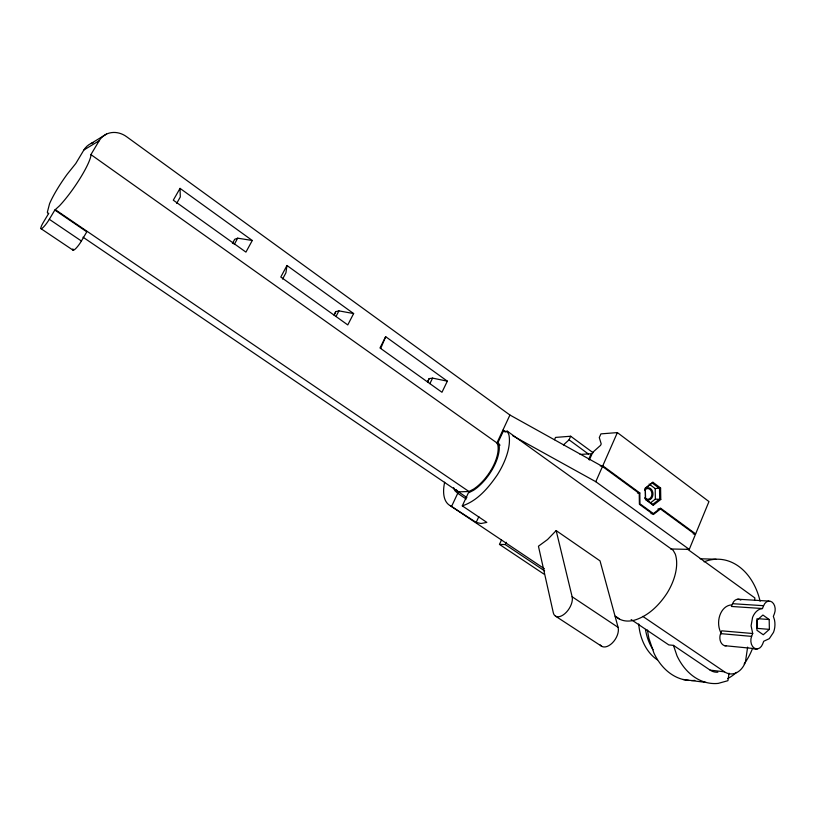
<?xml version="1.0" encoding="UTF-8"?>
<svg xmlns="http://www.w3.org/2000/svg" width="816" height="816" viewBox="0 0 816 816"><rect width="100%" height="100%" fill="white"/><g stroke="black" fill="none" stroke-linecap="round" stroke-linejoin="round"><path stroke-width="1.22" d="M670.691 548.974L689.265 549.382L695.365 534.562L660.481 508.99L653.422 514.498L639.397 504.288L639.224 493.415L602.483 466.477L509.929 415.028L126.541 136.67A21.746 19.043 54 0 0 99.195 140.74L90.913 154.591L90.821 156.264A37.373 6.63 -55.4 0 1 59.466 205.826L54.835 210.059L49.307 219.3A9.425 1.693 -55.7 0 1 41.687 228.572A9.425 1.693 -55.7 0 1 43.289 222.442L48.776 213.282L48.205 213.578L47.318 212.323L49.582 203.663A37.373 6.63 -55.4 0 1 67.402 173.961L75.776 163.526L83.895 149.981A21.226 18.686 53 0 1 93.422 142.565M286.967 265.496L280.796 277.042L347.779 324.931L353.624 313.568L286.967 265.496L285.926 272.819L282.601 279.041M729.055 673.169L727.933 680.687L718.182 683.4A62.21 46.043 -87.3 0 1 676.964 655.738L673.465 645.374L668.794 644.905L631.145 619.548M747.629 647.108L745.396 662.225A21.012 15.402 -86.4 0 1 724.516 671.833L710.124 670.12L673.465 645.374M754.525 600.474L754.892 597.955L687.184 548.954M645.517 499.586L645.334 488.05L652.902 482.276L660.593 487.988L660.776 499.443L653.269 505.257L645.517 499.586L645.334 488.05M335.152 313.823L335.672 311.651L338.915 310.865L353.624 313.568M385.662 336.682L379.981 347.963L441.966 392.272L447.341 381.164L385.662 336.682L380.705 348.473M751.597 636.378L752.719 633.512L751.097 625.77L752.566 617.386A16.483 11.924 -87.6 0 1 759.716 609.215L762.481 608.532L763.592 605.696A8.568 6.181 -88.1 0 1 771.977 602.024A8.568 6.181 -88.1 0 1 774.455 613.55L773.354 616.376L774.476 619.834A16.483 11.924 -87.6 0 1 773.517 632.339L769.294 638.673L763.715 641.264L762.603 644.13A8.629 6.253 -87 0 1 754.096 647.975A8.629 6.253 -87 0 1 751.597 636.378L720.62 633.624A8.425 6.202 -86.9 0 0 720.763 642.049A8.425 6.202 -86.9 0 0 726.22 645.833M720.62 633.624L721.732 630.829L752.719 633.512M762.481 608.532L731.422 606.461L732.523 603.697A8.354 6.13 -87.9 0 1 740.846 600.127M693.212 533.878L695.64 533.909L708.961 501.575L617.375 432.592L600.923 433.877L599.291 437.56L601.208 443.914L600.586 445.322L592.732 452.37L589.336 460.04M689.265 549.382L595.792 481.705L602.483 466.477M600.27 465.926L602.779 465.803L617.375 432.592M588.683 459.408L591.182 453.757L580.125 454.43M563.438 444.944L569.068 439.824L570.68 436.234L593.15 452.768M501.514 539.947L499.484 544.415L505.247 544.547L506.267 542.293M554.503 439.702L555.533 437.417L570.68 436.234M444.659 482.215A47.858 22.389 -55.2 0 0 450.381 505.747L476.167 522.403L478.829 516.65M427.584 381.949L429.124 378.634L432.572 378.114L447.341 381.164M509.929 415.028L496.934 442.935L497.831 445.046A31.906 14.923 -55.2 0 1 473.678 489.059L468.955 491.528L458.47 491.844L456.032 489.641M476.167 522.403L480.981 523.505L486.866 522.403L462.305 505.869L468.313 492.997L473.566 490.263A33.497 15.667 -55.2 0 0 498.933 444.026L498.158 442.201L503.105 431.572L507.317 431.205L673.19 550.351L675.291 554.115A44.492 26.102 -55.1 0 1 667.06 593.15C659.185 605.176 648.312 616.039 634.226 620.252A44.492 26.102 -55.1 0 1 616.58 617.039M451.758 506.042L457.735 493.303L455.042 490.844A33.497 15.667 -55.2 0 1 453.696 487.642M427.513 381.929L429.124 378.634M429.879 383.632L432.572 378.114M333.928 315.017L335.672 311.651M335.998 316.506L338.915 310.865M645.436 488.509L652.902 482.276M252.287 240.485L245.932 252.113L173.298 200.175L180.04 188.374L252.287 240.485L237.701 238.18L234.722 239.282L232.417 243.464M234.233 244.484L237.701 238.18M176.684 203.347L180.305 196.972L180.04 188.374M72.869 248.87A9.323 1.877 -55.7 0 0 75.307 248.982A9.323 1.877 -55.7 0 0 81.406 241.016L86.802 231.826L54.835 210.059M556.165 530.604L547.536 539.549L538.438 546.21L553.309 612.785A13.433 7.456 -56.9 0 0 564.794 613.714A13.433 7.456 -56.9 0 0 572.128 596.751L556.165 530.604L600.035 560.878L618.089 627.361A13.158 7.732 -57 0 1 612.275 643.008A13.158 7.732 -57 0 1 600.25 644.926M769.366 629.371L763.266 634.766L756.962 630.299L756.789 620.395L762.919 615.029L769.182 619.528L769.366 629.371L757.207 628.371L757.034 618.62M651.015 513.631L653.402 513.611L660.47 508.103L695.64 533.909M650.423 502.911L655.37 499.096L660.776 499.443M645.609 499.147L652.749 504.38L659.685 499.015L659.512 488.447L652.412 483.184M91.106 143.453L106.539 134.069M83.895 149.981L99.195 140.74M660.593 487.988L655.197 488.57L649.118 484.072M462.305 505.869C477.533 500.83 488.488 487.723 497.311 474.881A47.858 22.389 -55.2 0 0 508.888 434.755L507.317 431.205M637.449 493.017L639.815 492.966L639.989 503.839L653.402 513.611M657.951 509.021L660.481 508.99M700.159 558.766L716.071 559.235M737.766 599.199L768.886 601.086M732.523 603.697L763.592 605.696M758.248 618.712L769.182 619.528M724.608 645.67L757.268 648.883M756.789 649.006L752.474 648.587A61.996 45.982 -87.3 0 1 744.141 663.938M682.91 679.453L706.156 682.462M506.144 432.113L502.829 430.277L504.9 431.766M512.785 435.785L595.792 481.705M555.563 616.182L601.729 646.323M499.484 544.415L543.935 574.097M572.128 596.751L618.089 627.361M450.381 505.747L544.384 568.742M615.152 616.172L619.375 618.997M505.247 544.547L544.649 570.914M41.055 228.715L73.103 250.216M457.735 493.303L466.181 499.025M49.307 219.3L81.406 241.016M642.784 616.376L724.516 671.833M83.008 237.191L466.874 497.556M55.417 209.743L468.955 491.528M90.913 154.591L500.055 445.148M569.068 439.824L588.499 454.084M602.779 465.803L639.815 492.966M652.749 504.38L653.269 505.257M655.197 488.57L655.37 499.096M704.116 561.826A62.21 46.043 -87.3 0 1 760.104 601.27M736.522 672.384A61.996 45.982 -87.3 0 1 727.77 678.555M721.466 633.787A17.473 12.842 -87.4 0 1 719.804 615.478A17.473 12.842 -87.4 0 1 731.228 604.952M717.886 672.18A20.777 15.331 -86.3 0 1 710.124 670.12M694.844 680.391A61.047 45.696 -87.2 0 1 691.264 680.544M688.847 680.442A61.047 45.696 -87.2 0 1 653.973 653.198L648.975 638.561A61.047 45.696 -87.2 0 1 647.557 630.044M644.803 490.12A5.355 4.111 88.3 0 1 650.627 490.09A5.355 4.111 88.3 0 1 650.74 497.658A5.355 4.111 88.3 0 1 644.926 497.709M644.875 489.569A6.12 4.702 88.3 0 1 651.525 489.529A6.12 4.702 88.3 0 1 651.668 498.188A6.12 4.702 88.3 0 1 645.017 498.239M653.055 649.72A46.971 35.374 -87.2 0 1 645.466 629.422M657.329 659.807A46.726 35.302 -87.1 0 1 638.734 623.944"/></g></svg>
